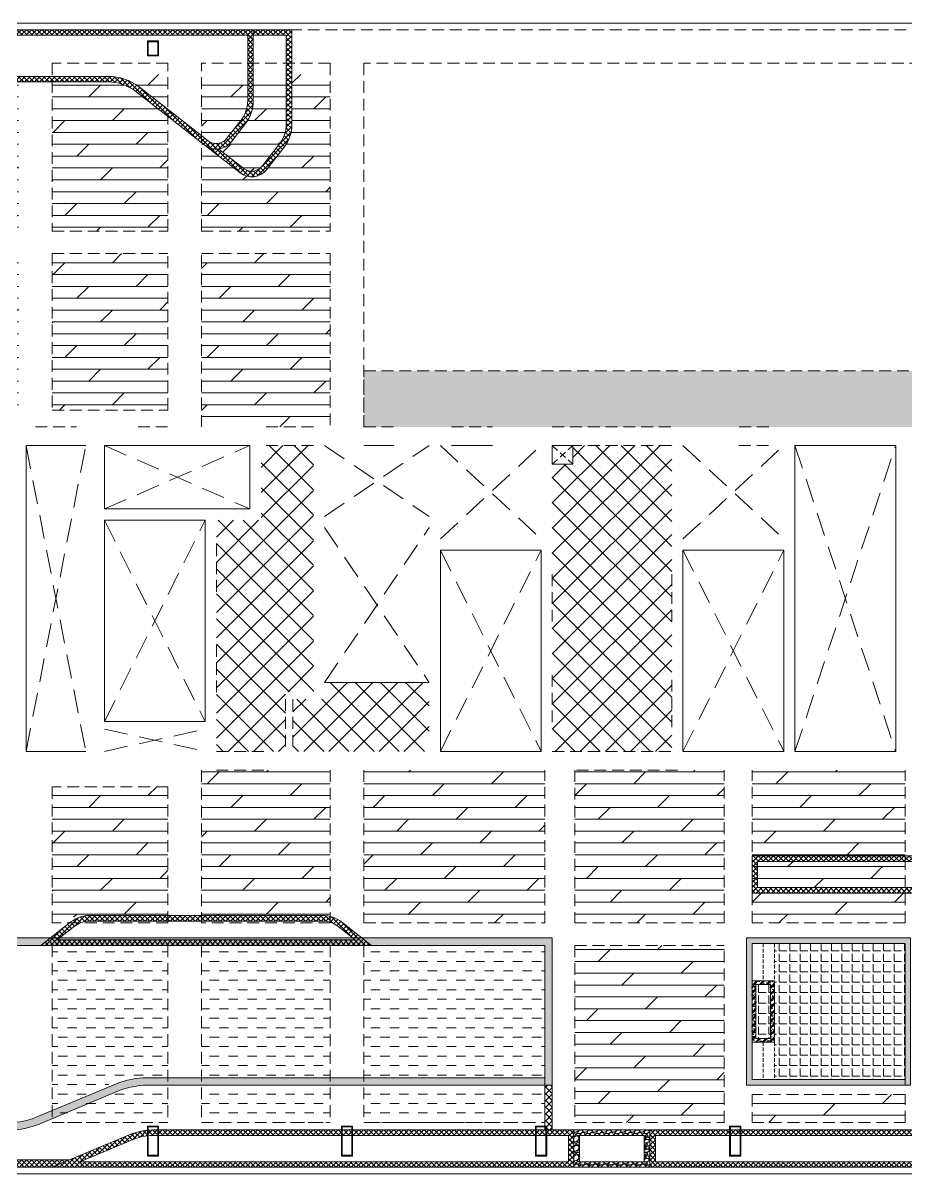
# Model space of a CAD drawing. Header units: millimetres. Extents: x 130120 to 192180, y 8270 to 39130.
# Drawn here: x 142069 to 165725, y 8270 to 39130 of the extents above; entities that cross this region are included whole.
import ezdxf

# ---------------------------------------------------------------- set-up
doc = ezdxf.new("R2010")
doc.units = ezdxf.units.MM
doc.linetypes.add('DASHED2', pattern=[9.524999999999999, 6.35, -3.175])
doc.linetypes.add('HIDDEN2', pattern=[4.762499999999999, 3.175, -1.5875])
for name, color, linetype, lineweight in [('NDC_S_BEAM', 3, 'HIDDEN2', 20), ('NDC_S_HATCH COLUMN AND WALL', 251, 'Continuous', 13), ('NDC_S_HATCH MATERIAL', 8, 'Continuous', 13), ('NDC_S_OPENING', 9, 'DASHED2', 13), ('NDC_S_SLAB', 2, 'Continuous', 20), ('NDC_S_TEXT SYMBOL', 7, 'Continuous', 20), ('NDC_Table', 3, 'Continuous', 20)]:
    doc.layers.add(name, color=color, linetype=linetype, lineweight=lineweight)
pattern_1 = [(49.99999999999999, (-161300.0000000023, -10649.99999999988), (215.178054780226, -18.82564049477853), [22.5, -247.5]), (355, (-161300.0000000023, -10649.99999999988), (-41.6254000839, 225.6576401100035), [18, -198]), (100.4514, (-161282.0684960023, -10651.56880199988), (173.5528145142065, 206.8318626182861), [19.122057, -210.3426336]), (46.18420000000002, (-161300.0000000023, -10589.99999999988), (320.1723145876933, -49.65570429870542), [33.74999999999999, -371.2499999999999]), (96.6356, (-161273.3189765023, -10594.13799209988), (280.398811664611, 292.2353612701325), [28.6830864, -315.5139]), (351.1842, (-161300.0000000023, -10589.99999999988), (280.3985835400882, 292.2355802775974), [27, -297]), (21, (-161270.0000000023, -10604.99999999988), (179.0721156355385, -120.7856671996016), [22.5, -247.5]), (326.0000000000001, (-161270.0000000023, -10604.99999999988), (72.99459957647451, 217.5450135140559), [18, -198]), (71.4514, (-161255.0773301023, -10615.06548179988), (252.066788574447, 96.75914901298572), [19.122057, -210.3426336]), (37.50000000000001, (-161300.0000000023, -10649.99999999988), (3.647956595187201, 99.86815614939344), [0, -195.6, 0, -201, 0, -198.75]), (7.499999999999999, (-161300.0000000023, -10649.99999999988), (78.92086123264458, 118.3235135647081), [0, -114.6, 0, -191.1, 0, -75.75]), (327.5, (-161366.9000000023, -10649.99999999988), (160.1467308517227, -6.766461520313927), [0, -75, 0, -234, 0, -310.5]), (317.5, (-161396.9000000023, -10649.99999999988), (174.9558508027159, 30.03149469969532), [0, -97.5, 0, -155.4, 0, -220.5]), (45, (-161300.0000000023, -10649.99999999988), (-90.1561146012848, 90.15611460128481), []), (45, (-161300.0000000023, -10613.24999999988), (-90.1561146012848, 90.15611460128481), [])]
pattern_2 = [(45, (-170950.4237695219, 51550.00000000024), (-67.35192090801864, 67.35192090801866), []), (135, (-170950.4237695219, 51550.00000000024), (-67.35192090801866, -67.35192090801864), [])]
pattern_3 = [(0, (0, 0), (0, 317.5), []), (45, (0, 0), (-634.9995671750493, 634.9995671750494), [449.0128060534577, -898.0256121069153])]
pattern_4 = [(0, (0, 0), (0, 279.4), [203.2, -76.2]), (90, (0, 0), (-279.4, 1.710831578408853e-14), [203.2, -76.2])]
pattern_5 = [(45, (0, 0), (-336.7596045400933, 336.7596045400933), []), (135, (0, 0), (-336.7596045400933, -336.7596045400932), [])]

# ---------------------------------------------------------------- blocks, each defined once
blk = doc.blocks.new('be vay')
at = {"layer": 'NDC_S_HATCH MATERIAL', "ltscale": 100}
h = blk.add_hatch(dxfattribs=at)
h.set_pattern_fill('BT-01', color=256, scale=30, pattern_type=2)
h.set_pattern_definition(pattern_1)
h.paths.add_polyline_path([(4399.999999982305, 3950.000000040629), (0, 3950.000000040629), (0, 0), (4399.999999982305, 0)])
h.paths.add_polyline_path([(4249.999999982305, 3800.000000040629), (4249.999999982305, 150), (150, 150), (150, 3800.000000040629)], flags=16)
h.paths.add_polyline_path([(750, 2800.000000040629), (750, 1150), (150, 1150), (150, 2800.000000040629)], flags=0)
h.paths.add_polyline_path([(650, 2700.000000040629), (650, 1250), (250, 1250), (250, 2700.000000040629)], flags=0)
h = blk.add_hatch(dxfattribs=at)
h.set_pattern_fill('BT-01', color=256, scale=30, pattern_type=2)
h.set_pattern_definition(pattern_1)
h.paths.add_polyline_path([(750, 2800.000000040629), (150, 2800.000000040629), (150, 1150), (750, 1150)])
h.paths.add_polyline_path([(650, 1250), (250, 1250), (250, 2700.000000040629), (650, 2700.000000040629)], flags=16)
at = {"layer": 'NDC_S_HATCH MATERIAL', "linetype": 'HIDDEN2', "ltscale": 30}
for p, q in [((450, 3800.000000040629), (450, 2800.000000040629)), ((750, 3800.000000040629), (750, 2800.000000040629)), ((450, 1150), (450, 150)), ((750, 1150), (750, 150))]:
    blk.add_line(p, q, dxfattribs=at)
at = {"layer": 'NDC_S_SLAB', "ltscale": 100}
for points in [[(0, 3950.000000040629), (4399.999999982305, 3950.000000040629), (4399.999999982305, 0), (0, 0)], [(150, 3800.000000040629), (4249.999999982305, 3800.000000040629), (4249.999999982305, 150), (150, 150)], [(150, 2800.000000040629), (750, 2800.000000040629), (750, 1150), (150, 1150)], [(250, 2700.000000040629), (650, 2700.000000040629), (650, 1250), (250, 1250)]]:
    blk.add_lwpolyline(points, close=True, dxfattribs=at)
blk = doc.blocks.new('bon cay')
at = {"layer": 'NDC_S_HATCH MATERIAL', "ltscale": 100}
h = blk.add_hatch(dxfattribs=at)
h.set_pattern_fill('ANSI37', color=256, scale=30)
h.set_pattern_definition(pattern_2)
h.paths.add_polyline_path([(-22861.62414720701, 30500.00000000012), (-39150.42376952045, 30500.00000000012, 0.414213562373095), (-40950.42376951966, 28700.00000000091), (-40950.42376951966, 21611.94030444441), (-39858.62386272007, 22462.91664894258, 0.2311726953961209), (-39550.42376951966, 23093.89434400944), (-39550.42376951966, 27599.99999999995, -0.4142135623730833), (-38050.42376951972, 29099.99999999995), (-33693.55954603988, 29100.00000000012, -0.231172695445911), (-32904.83742709004, 28714.74988335056), (-32205.57179482741, 27817.59433094753, 0.4142135623898845), (-31503.83579365481, 27730.6082131655), (-30072.19315344151, 28846.46654277162, -0.1670454521100661), (-29334.49329336657, 29100.00000007422), (-26749.96647205338, 29100.00000007422, -0.167100832947946), (-26012.06265819908, 28846.30754072858), (-24159.86045695777, 27402.01273210834, 0.4142135623252873), (-23458.1057259627, 27488.84761821068), (-23073.03453009541, 27982.67319462555, 0.1671008329898918), (-22861.62414720701, 28597.59303963284)])
h.paths.add_polyline_path([(-29334.49329336651, 29250.00000007422, 0.1670454521101088), (-30164.40563595103, 28964.77486060873), (-31596.0482761639, 27848.91653100279, -0.4142135623897748), (-32087.26347698428, 27909.80681345003), (-32786.52910924502, 28806.96236584977, 0.2311726954457752), (-33693.55954604401, 29249.99999999983), (-38050.42376951964, 29249.99999999995, 0.4142135623731028), (-39700.42376951966, 27599.99999999995), (-39700.42376951966, 23093.89434400958, -0.2311726953961165), (-39950.83634524498, 22581.22496676772), (-40800.42376951966, 21919.03513130587), (-40800.42376951966, 28700.00000000085, -0.4142135623730919), (-39150.4237695206, 30349.99999999995), (-23011.62414720701, 30350.00000000012), (-23011.62414720701, 28597.59303963256, -0.1671008329899068), (-23191.32297266219, 28074.91117137628), (-23576.39416852844, 27581.08559496279, -0.414213562325276), (-24067.62248022712, 27520.30117469091), (-25919.82468146709, 28964.59598331016, 0.1671008329479278), (-26749.96647205297, 29250.00000007399)], flags=16)
h = blk.add_hatch(dxfattribs=at)
h.set_pattern_fill('ANSI37', color=256, scale=30)
h.set_pattern_definition(pattern_2)
h.paths.add_polyline_path([(-22038.90377858427, 27349.29540317282, 0.1671008329807124), (-21827.49339571781, 27964.21524815194), (-21827.49339571781, 30500.00000000012), (-22861.62414720701, 30500.00000000012), (-22861.62414720701, 30350.00000000012), (-21977.49339571781, 30350.00000000012), (-21977.49339571781, 27964.21524815215, -0.1671008329807276), (-22157.19222115431, 27441.53337991985), (-22626.15838953451, 26840.11865214498, -0.4142135623357106), (-23117.38670124198, 26779.33423186308), (-23786.0396646852, 27300.73087161561, -0.2015127546240709), (-24159.86045695771, 27402.01273210831), (-23209.6246779717, 26661.04578927975, 0.4142135623356868), (-22507.86994696574, 26747.88067539623)])
h = blk.add_hatch(dxfattribs=at)
h.set_pattern_fill('ANSI37', color=256, scale=30)
h.set_pattern_definition(pattern_2)
h.paths.add_polyline_path([(-27777.48083706608, 200.0000000000073), (-39150.42376952039, 200.0000000000073, -0.4142135623730951), (-40750.42376952013, 1799.99999999976), (-40750.42376952013, 16874.26457868371), (-40950.42376951966, 16474.26457868634), (-40950.42376951966, 1800.000000000298, 0.4142135623730949), (-39150.42376951949, 1.236912794411182e-10), (-28255.92073304456, 1.236912794411182e-10)])
h = blk.add_hatch(dxfattribs=at)
h.set_pattern_fill('ANSI37', color=256, scale=30)
h.set_pattern_definition(pattern_2)
h.paths.add_polyline_path([(-3397.489956708625, 8350.000000058615), (-9500.423769519199, 8350.000000058615), (-9500.423769519199, 7350.000000058615), (-3397.489956708625, 7350.000000058615)])
h.paths.add_polyline_path([(-9350.423769519199, 7500.000000058615), (-9350.423769519199, 8200.000000058615), (-3547.489956708625, 8200.000000058615), (-3547.489956708625, 7500.000000058615)], flags=16)
h = blk.add_hatch(dxfattribs=at)
h.set_pattern_fill('ANSI37', color=256, scale=30)
h.set_pattern_definition(pattern_2)
h.paths.add_polyline_path([(-20501.74895680952, 6580.977695182875, 0.1670454521045824), (-20993.54886351258, 6750.000000040753), (-27254.56094546386, 6750.000000040753, 0.1670454520760825), (-27746.36085209693, 6580.977695237423), (-28555.90320146689, 5950.000000040811), (-19692.20660769471, 5950.000000040811)])
h.paths.add_polyline_path([(-20993.54886350411, 6600.000000040753), (-27254.56094546375, 6600.000000040753, 0.1670454520761101), (-27654.14836960318, 6462.669377388003), (-28119.45201189863, 6100.000000040753), (-20128.65779718384, 6100.000000040636), (-20593.96143932315, 6462.669377348997, 0.1670454521045624)], flags=16)
h = blk.add_hatch(dxfattribs=at)
h.set_pattern_fill('ANSI37', color=256, scale=30)
h.set_pattern_definition(pattern_2)
h.paths.add_polyline_path([(-14269.87590180198, 1000.000000000124), (-25562.81858942853, 1000.000000000124, 0.09931164012319335), (-26141.34345580504, 883.9468844519724), (-28255.92073304486, 7.275957614183426e-12), (-14269.87590180198, -1.127773430198431e-09)])
h.paths.add_polyline_path([(-27508.17062270464, 149.9999999999418), (-26083.49096916738, 745.5521960067927, -0.09931164012319335), (-25562.81858942853, 850.0000000001237), (-14419.87590180198, 850.0000000001237), (-14419.87590180198, 149.9999999988868)], flags=16)
h = blk.add_hatch(dxfattribs=at)
h.set_pattern_fill('GRAVEL', color=256, scale=10)
h.set_pattern_definition([(228.0127875, (-170917.5437695219, -8195.99999999976), (-2032.000000159581, -2285.999999858178), [34.172144, -3383.0483639565]), (184.969741, (-170940.4037695219, -8221.39999999976), (3047.99999879405, 254.0000144697924), [58.64047199999999, -5805.404889352398]), (132.5104471, (-170998.8237695219, -8226.47999999976), (2540.000001072749, -2793.999999024596), [41.348152, -4093.47227941]), (267.273689, (-171097.8837695219, -8289.97999999976), (254.0000005319725, 5079.999999973314), [53.40045199999999, -5286.643742573799]), (292.83365418, (-171100.4237695219, -8343.31999999976), (-1270.000000106341, 3047.999999955546), [52.36336999999999, -5183.980774534399]), (357.2736889999999, (-171080.1037695219, -8391.57999999976), (-5079.999999973314, 254.0000005319728), [53.40045199999999, -5286.643742573799]), (37.69424047, (-171026.7637695219, -8394.11999999976), (-3301.99999985359, -2540.000000190041), [70.61936599999999, -6991.311531424701]), (72.25532837, (-170970.8837695219, -8350.93999999976), (1778.000000477929, 5587.999999847885), [66.671952, -6600.5256601905]), (121.42956562, (-170950.5637695219, -8287.43999999976), (-2032.000000288312, 3301.999999822602), [53.5813, -5304.554569871201]), (175.2363583, (-170978.5037695219, -8241.71999999976), (2793.999999959952, -254.0000004389256), [61.17132799999999, -2997.393694999999]), (222.3974378, (-171039.4637695219, -8236.63999999976), (-3047.999999902466, -2794.000000106399), [79.107792, -7831.677251217699]), (138.81407483, (-170846.4237695219, -8292.51999999976), (-1777.999999893351, 1524.000000123918), [27.000454, -2673.0565824344]), (171.4692344, (-170866.7437695219, -8274.73999999976), (3302.000000088965, -507.9999994237343), [51.36819799999999, -5085.463899704]), (225, (-170917.5437695219, -8267.11999999976), (-3.552713678800501e-14, -254.0000000000239), [35.920934, -323.2893108428]), (203.19859051, (-170935.3237695219, -8236.63999999976), (1270.000000034609, 507.9999999109334), [19.34413199999999, -1915.062236889399]), (291.80140949, (-170953.1037695219, -8244.25999999976), (-254.0000000531496, 761.9999999822871), [27.356562, -1340.475299]), (30.96375653, (-170942.9437695219, -8269.65999999976), (762.0000000186383, 507.9999999721125), [44.43196599999999, -1436.629815291]), (161.56505118, (-170904.8437695219, -8246.79999999976), (508.0000000132583, -253.9999999733753), [32.128714, -771.0898116828]), (16.389540334, (-171100.4237695219, -8244.25999999976), (2540.000000000015, 762.0000000000243), [45.00880000000001, -4455.882667253901]), (70.34617594, (-171057.2437695219, -8231.55999999976), (-1016.000000092931, -2793.999999967041), [37.759894, -3738.22156782]), (293.19859051, (-170904.8437695219, -8195.99999999976), (-507.9999999113262, 1270.000000035529), [38.68800999999999, -1895.718358889399]), (343.6104596700001, (-170889.6037695219, -8231.55999999976), (-2540.000000053229, 761.9999998222859), [45.00879999999999, -4455.882667253998]), (339.44395478, (-171100.4237695219, -8401.73999999976), (-1269.999999999986, 508.000000000021), [43.40351999999998, -2126.773431310599]), (294.7751406, (-171059.7837695219, -8416.97999999976), (-1270.000001511693, 2793.999999312726), [36.36721199999999, -3600.359338072]), (66.80140949, (-170902.3037695219, -8449.99999999976), (507.9999999202298, 1270.00000003193), [38.68801000000001, -1895.7183588894]), (17.35402464, (-170887.0637695219, -8414.43999999976), (-3301.999999934302, -1016.000000213246), [42.57827400000001, -4215.237598019999]), (69.44395478, (-171026.7637695219, -8449.99999999976), (-508.0000000088461, -1269.999999996463), [21.70176, -2148.4751913106]), (101.309932474, (-170917.5437695219, -8449.99999999976), (-254.00000000004, 1016.000000000037), [12.95146, -1282.1994964526]), (165.963756532, (-170920.0837695219, -8437.29999999976), (761.9999999999513, -253.9999999999865), [52.36337, -994.9054589069]), (186.00900596, (-170970.8837695219, -8424.59999999976), (2539.999999986537, 254.0000001329354), [48.52669999999998, -4804.136486333698]), (303.69006753, (-170942.9437695219, -8292.51999999976), (-254.0000000352969, 507.9999999823702), [36.632388, -879.177635968]), (353.15722659, (-170922.6237695219, -8322.99999999976), (4318.000000026568, -507.9999997739394), [63.955676, -6331.600906503099]), (60.9453959, (-170859.1237695219, -8330.61999999976), (-1016.000000027969, -1777.999999984025), [26.150824, -2588.939231811]), (90, (-170846.4237695219, -8307.75999999976), (-254, 254), [15.24, -238.76]), (120.25643716, (-170975.9637695219, -8416.97999999976), (1015.999999875717, -1778.00000007098), [35.286696, -3493.39407732]), (48.01278749999999, (-170993.7437695219, -8386.49999999976), (2032.000000167534, 2285.99999985102), [68.344288, -3348.8762199565]), (0, (-170948.0237695219, -8335.69999999976), (254, 254), [66.04, -187.96]), (325.3048465, (-170881.9837695219, -8335.69999999976), (2540.000000962153, -1777.999998625458), [40.160956, -3975.931672414]), (254.0546040999999, (-170848.9637695219, -8358.55999999976), (-253.9999999822557, -1016.000000004475), [36.98290799999999, -1812.1650038772]), (207.64597536, (-170859.1237695219, -8394.11999999976), (-4826.000000177335, -2539.999999663075), [60.21450999999998, -5961.246442293798]), (175.42607874, (-170912.4637695219, -8422.05999999976), (-3301.999999999883, 253.9999999999478), [63.702946, -6306.584645624])])
h.paths.add_polyline_path([(-12239.8904643557, 1000.000000000124), (-14269.87590180198, 1000.000000000124), (-14269.87590180198, -1.127773430198431e-09), (-12239.8904643557, -1.127773430198431e-09)])
h.paths.add_polyline_path([(-12389.8904643557, 850.0000000001237), (-12389.8904643557, 149.9999999988722), (-14119.87590180198, 149.9999999988722), (-14119.87590180198, 850.0000000001237)], flags=16)
h = blk.add_hatch(dxfattribs=at)
h.set_pattern_fill('ANSI37', color=256, scale=30)
h.set_pattern_definition(pattern_2)
h.paths.add_polyline_path([(2.328306436538696e-09, 1000.000000000116), (-12239.8904643557, 1000.000000000116), (-12239.8904643557, 0), (2.328306436538696e-09, 0)])
h.paths.add_polyline_path([(-149.9999999976717, 850.0000000001164), (-149.9999999976717, 150), (-12089.8904643557, 150), (-12089.8904643557, 850.0000000001164)], flags=16)
at = {"layer": 'NDC_S_HATCH MATERIAL'}
for points in [[(-22861.62414720701, 30500.00000000012), (-22861.62414720701, 28597.59303963307, -0.1671008329898981), (-23073.03453009529, 27982.67319462571), (-23458.10572595662, 27488.84761821846, -0.4142135623312029), (-24159.86045695795, 27402.01273210848), (-26012.06265819911, 28846.3075407286, 0.1671008329479522), (-26749.96647205343, 29100.00000007422), (-29334.49329336639, 29100.00000007422, 0.1670454521100818), (-30072.19315344142, 28846.46654277168), (-31503.8357936549, 27730.60821316543, -0.4142135623898835), (-32205.57179482747, 27817.59433094762), (-32904.83742712718, 28714.74988339819, 0.2311726954300166), (-33693.55954603991, 29100.00000000012), (-38050.42376951966, 29099.99999999995, 0.414213562373095), (-39550.42376951966, 27599.99999999995), (-39550.42376951966, 23093.89434400958, -0.231172695397352), (-39858.62386272289, 22462.91664894037), (-40950.42376951966, 21611.94030444441)], [(-14269.87590180201, -9.531504474580288e-10), (-28255.92073304439, 1.236912794411182e-10), (-39150.42376951966, 1.236912794411182e-10, -0.4142135623730382), (-40950.42376951966, 1800.000000000124), (-40950.42376951966, 28700.00000000012, -0.4142135623733507), (-39150.42376951966, 30500.00000000012), (-21827.49339571781, 30500.00000000012)], [(-21827.49339571781, 30500.00000000012), (-21827.49339571781, 27964.21524815169, -0.1671008329817942), (-22038.903778587, 27349.2954031693), (-22507.86994695524, 26747.88067540969, -0.4142135623458502), (-23209.62467797194, 26661.04578927992), (-24554.15526555013, 27709.47265453707)], [(-22861.62414720701, 30350.00000000012), (-21977.49339571781, 30350.00000000012), (-21977.49339571781, 27964.21524815169, -0.1671008329818015), (-22157.19222115679, 27441.53337991669), (-22626.15838952549, 26840.11865215656, -0.4142135623461159), (-23117.3867012402, 26779.3342318617), (-23786.03966468526, 27300.73087161565)], [(-27777.48083706619, 200.0000000000073), (-39150.42376952013, 200.0000000000073, -0.4142135623731857), (-40750.42376952013, 1800.000000000007), (-40750.42376952013, 16874.26457868372)], [(-19692.20660769471, 5950.000000040811), (-20501.7489568796, 6580.977695237503, 0.1670454520760059), (-20993.54886351246, 6750.000000040753), (-27254.56094546383, 6750.000000040753, 0.1670454520589258), (-27746.36085205479, 6580.977695270274), (-28555.90320146689, 5950.000000040811), (-19692.20660769471, 5950.000000040811)]]:
    blk.add_lwpolyline(points, format="xyb", dxfattribs=at)
for points in [[(-40800.42376951966, 21919.03513130587), (-40800.42376951966, 28700.00000000012, -0.4142135623733844), (-39150.42376951966, 30349.99999999995), (-23011.62414720701, 30350.00000000012), (-23011.62414720701, 28597.59303963307, -0.1671008329898704), (-23191.32297266182, 28074.91117137677), (-23576.39416852314, 27581.08559496958, -0.4142135623315102), (-24067.62248022621, 27520.3011746902), (-25919.82468146738, 28964.59598331038, 0.1671008329479496), (-26749.96647205343, 29250.00000007399), (-29334.49329336639, 29250.00000007422, 0.1670454521100355), (-30164.40563595062, 28964.77486060904), (-31596.0482761641, 27848.91653100262, -0.4142135623899618), (-32087.26347698458, 27909.80681345042), (-32786.52910928475, 28806.96236590076, 0.2311726954300347), (-33693.55954603991, 29249.99999999983), (-38050.42376951966, 29249.99999999995, 0.4142135623730951), (-39700.42376951966, 27599.99999999995), (-39700.42376951966, 23093.89434400958, -0.2311726953973822), (-39950.83634524746, 22581.2249667658)], [(-20128.65779718384, 6100.000000040636), (-28119.45201189863, 6100.000000040753), (-27654.14836956887, 6462.66937741475, -0.1670454520588784), (-27254.56094546383, 6600.000000040753), (-20993.54886351246, 6600.000000040753, -0.1670454520761199), (-20593.96143938648, 6462.669377398364)], [(-14269.87590180198, 1000.000000000124), (-25562.81858942844, 1000.000000000124, 0.0993116401231972), (-26141.34345580498, 883.9468844519943), (-28255.92073304486, 7.275957614183426e-12), (-14269.87590180198, -1.127773430198431e-09)], [(-14419.87590180198, 850.0000000001237), (-25562.81858942844, 850.0000000001237, 0.09931164012319885), (-26083.49096916732, 745.5521960068145), (-27508.17062270464, 149.9999999999418), (-14419.87590180198, 149.9999999988868)]]:
    blk.add_lwpolyline(points, format="xyb", close=True, dxfattribs=at)
for points in [[(-9500.423769519199, 8350.000000058615), (-9500.423769519199, 7350.000000058615), (-3397.489956708625, 7350.000000058615), (-3397.489956708625, 8350.000000058615)], [(-9350.423769519199, 8200.000000058615), (-9350.423769519199, 7500.000000058615), (-3547.489956708625, 7500.000000058615), (-3547.489956708625, 8200.000000058615)], [(-14269.87590180198, 1000.000000000124), (-12239.8904643557, 1000.000000000124), (-12239.8904643557, -1.127773430198431e-09), (-14269.87590180198, -1.127773430198431e-09)], [(2.328306436538696e-09, 1000.000000000116), (-12239.8904643557, 1000.000000000116), (-12239.8904643557, 0), (2.328306436538696e-09, 0)], [(-14119.87590180198, 850.0000000001237), (-12389.8904643557, 850.0000000001237), (-12389.8904643557, 149.9999999988722), (-14119.87590180198, 149.9999999988722)], [(-149.9999999976717, 850.0000000001164), (-12089.8904643557, 850.0000000001164), (-12089.8904643557, 150), (-149.9999999976717, 150)]]:
    blk.add_lwpolyline(points, close=True, dxfattribs=at)
blk = doc.blocks.new('wall cutian')
at = {"layer": 'NDC_S_HATCH COLUMN AND WALL', "ltscale": 100}
h = blk.add_hatch(color=256, dxfattribs=at)
h.dxf.hatch_style = 1
h.paths.add_polyline_path([(15000.00000000009, 29570.00000125788), (14700.00000000009, 29570.00000125788), (14700.00000000009, 29170.00000125788), (15000.00000000009, 29170.00000125788)])
h.paths.add_polyline_path([(14980.00000000009, 29190.00000125788), (14720.00000000009, 29190.00000125788), (14720.00000000009, 29550.00000125788), (14980.00000000009, 29550.00000125788)], flags=16)
h = blk.add_hatch(color=256, dxfattribs=at)
h.dxf.hatch_style = 1
h.paths.add_polyline_path([(15000.00000000009, -329.9999987421179), (14700.00000000009, -329.9999987421179), (14700.00000000009, 470.0000012578821), (15000.00000000009, 470.0000012578821)])
h.paths.add_polyline_path([(14980.00000000009, 450.0000012578821), (14720.00000000009, 450.0000012578821), (14720.00000000009, -309.9999987421179), (14980.00000000009, -309.9999987421179)], flags=16)
h = blk.add_hatch(color=256, dxfattribs=at)
h.dxf.hatch_style = 1
h.paths.add_polyline_path([(20200.00000000009, -329.9999987421179), (19900.00000000009, -329.9999987421179), (19900.00000000009, 470.0000012578821), (20200.00000000009, 470.0000012578821)])
h.paths.add_polyline_path([(20180.00000000009, 450.0000012578821), (19920.00000000009, 450.0000012578821), (19920.00000000009, -309.9999987421179), (20180.00000000009, -309.9999987421179)], flags=16)
h = blk.add_hatch(color=256, dxfattribs=at)
h.dxf.hatch_style = 1
h.paths.add_polyline_path([(25400.00000000009, -329.9999987421179), (25100.00000000009, -329.9999987421179), (25100.00000000009, 470.0000012578821), (25400.00000000009, 470.0000012578821)])
h.paths.add_polyline_path([(25380.00000000009, 450.0000012578821), (25120.00000000009, 450.0000012578821), (25120.00000000009, -309.9999987421179), (25380.00000000009, -309.9999987421179)], flags=16)
h = blk.add_hatch(color=256, dxfattribs=at)
h.dxf.hatch_style = 1
h.paths.add_polyline_path([(30600.00000000009, -329.9999987421179), (30300.00000000009, -329.9999987421179), (30300.00000000009, 470.0000012578821), (30600.00000000009, 470.0000012578821)])
h.paths.add_polyline_path([(30580.00000000009, 450.0000012578821), (30320.00000000009, 450.0000012578821), (30320.00000000009, -309.9999987421179), (30580.00000000009, -309.9999987421179)], flags=16)
at = {"layer": 'NDC_Table', "ltscale": 100}
for points in [[(14700.00000000009, 29170.00000125788), (15000.00000000009, 29170.00000125788), (15000.00000000009, 29570.00000125788), (14700.00000000009, 29570.00000125788)], [(14720.00000000009, 29190.00000125788), (14980.00000000009, 29190.00000125788), (14980.00000000009, 29550.00000125788), (14720.00000000009, 29550.00000125788)], [(14700.00000000009, 470.0000012578821), (15000.00000000009, 470.0000012578821), (15000.00000000009, -329.9999987421179), (14700.00000000009, -329.9999987421179)], [(14720.00000000009, 450.0000012578821), (14980.00000000009, 450.0000012578821), (14980.00000000009, -309.9999987421179), (14720.00000000009, -309.9999987421179)], [(19900.00000000009, 470.0000012578821), (20200.00000000009, 470.0000012578821), (20200.00000000009, -329.9999987421179), (19900.00000000009, -329.9999987421179)], [(19920.00000000009, 450.0000012578821), (20180.00000000009, 450.0000012578821), (20180.00000000009, -309.9999987421179), (19920.00000000009, -309.9999987421179)], [(25100.00000000009, 470.0000012578821), (25400.00000000009, 470.0000012578821), (25400.00000000009, -329.9999987421179), (25100.00000000009, -329.9999987421179)], [(25120.00000000009, 450.0000012578821), (25380.00000000009, 450.0000012578821), (25380.00000000009, -309.9999987421179), (25120.00000000009, -309.9999987421179)], [(30300.00000000009, 470.0000012578821), (30600.00000000009, 470.0000012578821), (30600.00000000009, -329.9999987421179), (30300.00000000009, -329.9999987421179)], [(30320.00000000009, 450.0000012578821), (30580.00000000009, 450.0000012578821), (30580.00000000009, -309.9999987421179), (30320.00000000009, -309.9999987421179)]]:
    blk.add_lwpolyline(points, close=True, dxfattribs=at)

msp = doc.modelspace()

# ---------------------------------------------------------------- hatches: boundary and pattern name
at = {"layer": 'NDC_S_HATCH MATERIAL', "ltscale": 100}
h = msp.add_hatch(dxfattribs=at)
h.set_pattern_fill('DOLMIT', color=256, scale=50)
h.set_pattern_definition(pattern_3)
h.paths.add_polyline_path([(150300.0000009711, 37749.99999999942), (149272.9303738041, 37749.99999999942), (149272.9303738041, 36414.2152481517, -0.1671008329807123), (149061.5199909376, 35799.29540317258), (148592.5538225562, 35197.88067539599, -0.4142135623357142), (147890.7990915501, 35111.04578927954), (146850.0000000029, 35922.63143782834), (146850.0000000029, 33550.00000009246), (150300.0000009707, 33550.00000009246)])
h.paths.add_polyline_path([(148943.2315483676, 35891.53337991962, 0.1671008329807275), (149122.9303738041, 36414.21524815191), (149122.9303738041, 37749.99999999942), (148238.7996223149, 37749.99999999942), (148238.7996223149, 37047.5930396326, -0.1671008329898921), (148027.3892394265, 36432.67319462531), (147642.3180435592, 35938.84761821044, -0.1963145652309572), (147314.3841048367, 35750.73087161537), (147983.0370682799, 35229.33423186284, 0.4142135623357106), (148474.2653799874, 35290.11865214474)], flags=17)
h.paths.add_polyline_path([(148088.7996223149, 37047.59303963232), (148088.7996223149, 37749.99999999942), (146850.0000000029, 37749.99999999942), (146850.0000000029, 36112.8444418115), (147032.8012892948, 35970.30117469067, 0.4142135623252758), (147524.0296009935, 36031.08559496255), (147909.1007968597, 36524.91117137603, 0.1671008329899068)], flags=17)
h.paths.add_polyline_path([(145950.0000000028, 36624.42594324845), (145088.3611113228, 37296.30754072834, 0.1671008329479459), (144350.4572974685, 37550.00000007398), (142849.9999999983, 37550.00000007398), (142850.0000000003, 33550.00000009246), (145950.0000000025, 33550.00000009246)])
h.paths.add_polyline_path([(145950.0000000029, 37749.99999999942), (142849.9999999982, 37749.99999999942), (142849.9999999983, 37700.00000007389), (144350.4572974689, 37700.00000007375, -0.1671008329479277), (145180.5990880548, 37414.59598330992), (145950.0000000028, 36814.63894723173)])
h.paths.add_polyline_path([(141949.9999999983, 37550.00000007398), (141765.9304761553, 37550.00000007398, 0.1670454521100661), (141028.2306160804, 37296.46654277138), (140350.0000000023, 36767.83651940755), (140350.0000000023, 33550.00000009245), (141950.0000000003, 33550.00000009246)])
h.paths.add_polyline_path([(140350.0000000023, 36767.83651940755), (139596.5879758671, 36180.60821316526, -0.4093677536882057), (138899.9999999998, 36261.10112509477), (138899.9999999998, 33550.00000009245), (140350.0000000023, 33550.00000009245)])
h.paths.add_polyline_path([(140350.0000000023, 36958.0175684777), (140350.0000000023, 37749.99999999942), (139965.9013703869, 37749.99999999942), (138899.9999999998, 37632.57190767094), (138899.9999999998, 36504.99110405088), (139013.1602925376, 36359.8068134498, 0.4142135623897783), (139504.375493358, 36298.91653100255)])
h.paths.add_polyline_path([(141765.9304761554, 37700.00000007398), (141949.9999999983, 37700.00000007397), (141949.9999999982, 37749.99999999942), (140350.0000000023, 37749.99999999942), (140350.0000000023, 36958.0175684777), (140936.0181335709, 37414.77486060849, -0.1670454521101088)])
h = msp.add_hatch(dxfattribs=at)
h.set_pattern_fill('DOLMIT', color=256, scale=50)
h.set_pattern_definition(pattern_3)
h.paths.add_polyline_path([(145950.0000000024, 32950.00000009246), (142850.0000000006, 32950.00000009246), (142850.0000000009, 28750.00000018549), (145950.0000000021, 28750.00000018549)])
h.paths.add_polyline_path([(141950.0000000006, 32950.00000009246), (140350.0000000023, 32950.00000009246), (140350.0000000023, 28750.0000001855), (141950.0000000026, 28750.0000001855)])
h.paths.add_polyline_path([(140350.0000000023, 32950.00000009246), (138899.9999999998, 32950.00000009246), (138899.9999999998, 28750.0000001855), (140350.0000000023, 28750.0000001855)])
h = msp.add_hatch(dxfattribs=at)
h.set_pattern_fill('DOLMIT', color=256, scale=50)
h.set_pattern_definition(pattern_3)
h.paths.add_polyline_path([(150300.0000009707, 32950.00000009246), (146850.0000000029, 32950.00000009246), (146850.0000000029, 28300.00000005495), (148499.9999999541, 28300.0000000548), (149850.0000000006, 28300.00000005467), (150300.0000009703, 28300.00000005463)])
h = msp.add_hatch(dxfattribs=at)
h.set_pattern_fill('CROSS', color=256, scale=50)
h.set_pattern_definition([(0, (150, 0), (317.5, 317.5), [158.75, -476.25]), (90, (229.375, -79.375), (-317.5, 317.5), [158.75, -476.25])])
h.paths.add_polyline_path([(181349.9999999822, 29800.00000006213), (151200.0000009703, 29800.00000006106), (151200.0000009703, 28300.00000005423), (180349.9999999846, 28300.00000009517), (180349.9999999844, 19100.00000004725), (166499.999999985, 19099.99999970118), (166499.999999985, 17600.00000006296), (181349.9999999822, 17600.00000005974)])
h = msp.add_hatch(dxfattribs=at)
h.set_pattern_fill('BT-01', color=256, scale=30, pattern_type=2)
h.set_pattern_definition([(49.99999999999999, (150, 0), (215.178054780226, -18.82564049477853), [22.5, -247.5]), (355, (150, 0), (-41.6254000839, 225.6576401100035), [18, -198]), (100.4514, (167.931504, -1.568802), (173.5528145142065, 206.8318626182861), [19.122057, -210.3426336]), (46.18420000000002, (150, 60), (320.1723145876933, -49.65570429870542), [33.74999999999999, -371.2499999999999]), (96.6356, (176.6810235, 55.86200789999999), (280.398811664611, 292.2353612701325), [28.6830864, -315.5139]), (351.1842, (150, 60), (280.3985835400882, 292.2355802775974), [27, -297]), (21, (180, 45), (179.0721156355385, -120.7856671996016), [22.5, -247.5]), (326.0000000000001, (180, 45), (72.99459957647451, 217.5450135140559), [18, -198]), (71.4514, (194.9226699, 34.9345182), (252.066788574447, 96.75914901298572), [19.122057, -210.3426336]), (37.50000000000001, (150, 0), (3.647956595187201, 99.86815614939344), [0, -195.6, 0, -201, 0, -198.75]), (7.499999999999999, (150, 0), (78.92086123264458, 118.3235135647081), [0, -114.6, 0, -191.1, 0, -75.75]), (327.5, (83.1, 0), (160.1467308517227, -6.766461520313927), [0, -75, 0, -234, 0, -310.5]), (317.5, (53.09999999999999, 0), (174.9558508027159, 30.03149469969532), [0, -97.5, 0, -155.4, 0, -220.5]), (45, (150, 0), (-90.1561146012848, 90.15611460128481), []), (45, (150, 36.75), (-90.1561146012848, 90.15611460128481), [])])
edge = h.paths.add_edge_path()
edge.add_line((135520.500233447, 17778.81471408598), (139056.7715859706, 15022.55576202633))
edge.add_arc((140286.2713525237, 16600.00000003865), 1999.999999998141, 232.0662513886842, 270)
edge.add_line((140286.2713525237, 14600.00000004051), (156249.999999985, 14600.00000004051))
edge.add_line((156249.999999985, 14600.00000004051), (156249.999999985, 10649.99999999988))
edge.add_line((156249.999999985, 10649.99999999988), (145397.1839370237, 10649.99999999988))
edge.add_arc((145397.1839370237, 8649.99999999849), 2000.000000001393, 90, 112.6861634497121)
edge.add_line((144625.8174485211, 10495.26251260225), (142506.7698041341, 9609.446901405527))
edge.add_arc((141715.8310716765, 11490.97495869934), 2041.012471516396, 270.347571142837, 292.80044421695203, ccw=False)
edge.add_line((141728.2123097431, 9450.000041207852), (131950.0000033737, 9449.999999999767))
edge.add_arc((131950.0000000022, 10250.00000000023), 800.0000000004657, 180, 270.00000024145993, ccw=False)
edge.add_line((131150.0000000018, 10250.00000000023), (131150.0000000018, 24327.86404505655))
edge.add_arc((133150.0000000069, 24327.86404505656), 2000.000000005122, 153.4349488228401, 180.0000000000003, ccw=False)
edge.add_line((131361.1456180038, 25222.29123606132), (131838.8543820003, 26177.70876405084))
edge.add_arc((130049.9999999971, 27072.13595505561), 2000.000000005122, 333.4349488228401, 360.0000000000005)
edge.add_line((132050.0000000022, 27072.13595505563), (132050.0000000022, 28300.000000061))
edge.add_line((132050.0000000022, 28300.000000061), (134749.9999999937, 28300.000000061))
edge.add_line((134749.9999999937, 28300.000000061), (134750.0000000019, 19356.25895209631))
edge.add_arc((136750.0000000003, 19356.25895209846), 1999.999999998341, 180.0000000000617, 232.0662513886844)
edge = h.paths.add_edge_path(flags=16)
edge.add_line((156049.999999985, 10849.99999999988), (145397.1839370237, 10849.99999999989))
edge.add_arc((145397.1839370237, 8649.999999998363), 2200.000000001522, 89.99999999999925, 112.6861634497113)
edge.add_line((144548.6807996709, 10679.7887638625), (142429.4443858239, 9793.894242248156))
edge.add_arc((141715.8310716765, 11490.97495869939), 1841.01247151644, 270.3659638881129, 292.80649170489517, ccw=False)
edge.add_line((141727.5900442696, 9650.000041205229), (131950.0000025308, 9649.999999999767))
edge.add_arc((131950.0000000022, 10250.00000000018), 600.0000000004093, 180.0000000000002, 270.0000002414606, ccw=False)
edge.add_line((131350.0000000018, 10250.00000000017), (131350.0000000018, 24327.86404505655))
edge.add_arc((133150.0000000069, 24327.86404505655), 1800.000000005093, 153.43494882284, 180, ccw=False)
edge.add_line((131540.0310562036, 25132.84851696106), (132017.7398202001, 26088.26604495055))
edge.add_arc((130049.9999999969, 27072.13595505569), 2200.000000005385, 333.4349488228398, 360.0000000000005)
edge.add_line((132250.0000000022, 27072.13595505571), (132250.0000000022, 28100.000000061))
edge.add_line((132250.0000000022, 28100.000000061), (134549.9999999939, 28100.000000061))
edge.add_line((134549.9999999939, 28100.000000061), (134550.0000000019, 19356.25895209597))
edge.add_arc((136750.0000000002, 19356.25895209843), 2199.999999998254, 180.0000000000639, 232.0662513886839)
edge.add_line((135397.5502567915, 17621.07029028465), (138933.8216093152, 14864.81133822492))
edge.add_arc((140286.2713525236, 16600.00000003848), 2199.999999997957, 232.0662513886845, 270.0000000000007)
edge.add_line((140286.2713525237, 14400.00000004051), (156049.999999985, 14400.00000004051))
edge.add_line((156049.999999985, 14400.00000004051), (156049.999999985, 10849.99999999988))
h = msp.add_hatch(dxfattribs=at)
h.set_pattern_fill('ANSI37', color=256, scale=150)
h.set_pattern_definition(pattern_5)
h.paths.add_polyline_path([(149850.0000000005, 27800.00000005332), (148449.9999999541, 27800.00000005342), (148449.999999954, 25800.00000007009), (147250.0000000204, 25800.00000007009), (147250.0000000204, 25150.00000006941), (147249.9999999886, 23750.00000005451), (147249.9999999886, 22450.00000006941), (147249.9999999886, 21050.00000006941), (147249.9999999886, 19600.00000001508), (148650.0000000313, 19599.999999967), (149100.000000003, 19599.99999997994), (149100.0000000033, 20999.99999962097), (149100.0000000033, 21199.9999996325), (149850.0000000007, 21199.99999963249)])
h = msp.add_hatch(dxfattribs=at)
h.set_pattern_fill('ANSI37', color=256, scale=150)
h.set_pattern_definition(pattern_5)
h.paths.add_polyline_path([(156799.9999999822, 27299.99999995052), (156249.9999999804, 27299.99999994976), (156249.999999982, 19600.00000006089), (159449.9999999822, 19600.00000006089), (159449.9999999822, 27800.00000006042), (156800.0000000059, 27800.00000006042)])
h = msp.add_hatch(dxfattribs=at)
h.set_pattern_fill('ANSI37', color=256, scale=150)
h.set_pattern_definition([(45, (0, 0), (-336.7596045400932, 336.7596045400933), []), (135, (0, 0), (-336.7596045400933, -336.7596045400932), [])])
h.paths.add_polyline_path([(152950.0000000007, 21450.00000009069), (150150.0000000007, 21450.00000009069), (150150.0000000006, 20999.99999962229), (149299.9999999964, 20999.99999962269), (149299.9999999965, 19600.00000008724), (152950.0000000007, 19600.00000008712)])
h = msp.add_hatch(dxfattribs=at)
h.set_pattern_fill('DOLMIT', color=256, scale=50)
h.set_pattern_definition(pattern_3)
h.paths.add_polyline_path([(160850.0000004578, 19100.00000006088), (159449.9999999822, 19100.00000006088), (156849.999999985, 19099.99999975475), (156849.999999985, 15000.00000003903), (160850.0000004576, 15000.00000004039)])
h.paths.add_polyline_path([(156049.9999999847, 19099.99999970433), (151200.0000004737, 19099.99999970001), (151200.0000004732, 15000.00000003709), (156049.999999985, 15000.00000003875)])
edge = h.paths.add_edge_path()
edge.add_line((150300.0000004737, 19099.99999969919), (148700.0000000141, 19099.99999969773))
edge.add_line((148700.0000000141, 19099.99999969773), (147349.9999999649, 19099.99999969773))
edge.add_line((147349.9999999649, 19099.99999969773), (146850.000000001, 19099.99999969869))
edge.add_line((146850.000000001, 19099.99999969869), (146850.0000000008, 15200.00000004051))
edge.add_line((146850.0000000008, 15200.00000004051), (149956.8749060093, 15200.00000004051))
edge.add_arc((149956.8749060093, 14400.00000004045), 800.0000000000582, 64.6018244822015, 90, ccw=False)
edge.add_line((150300.0000004732, 15122.67916090595), (150300.0000004737, 19099.99999969919))
h = msp.add_hatch(dxfattribs=at)
h.set_pattern_fill('DOLMIT', color=256, scale=50)
h.set_pattern_definition(pattern_3)
h.paths.add_polyline_path([(165699.999999985, 19100.00000006088), (161600.0000000025, 19100.00000006087), (161600.0000000024, 16800.00000005837), (165699.999999985, 16800.00000005838)])
h.paths.add_polyline_path([(165699.999999985, 16650.00000005838), (161600.0000000027, 16650.00000005838), (161600.0000000027, 15950.00000005838), (165699.999999985, 15950.00000005838)])
h.paths.add_polyline_path([(165699.999999985, 15800.00000005838), (161600.0000000023, 15800.00000005837), (161600.0000000023, 15000.00000004065), (165699.999999985, 15000.00000004198)])
h = msp.add_hatch(dxfattribs=at)
h.set_pattern_fill('DOLMIT', color=256, scale=50)
h.set_pattern_definition(pattern_3)
h.paths.add_polyline_path([(145950.0000000009, 18650.00000017578), (142850.0000000018, 18650.00000017594), (142850.0000000021, 15000.00000003443), (143164.3186343173, 15000.00000003445), (143204.062917425, 15030.97769523718, -0.1670454520760827), (143695.862824058, 15200.00000004051), (145950.0000000007, 15200.00000004051)])
h = msp.add_hatch(dxfattribs=at)
h.set_pattern_fill('DASH', color=256, scale=80)
h.set_pattern_definition([(0, (0, 0), (254, 254), [254, -254])])
h.paths.add_polyline_path([(156049.999999985, 14400.00000004051), (151200.0000004731, 14400.00000004051), (151200.0000004728, 10849.99999999988), (156049.999999985, 10849.99999999988)])
h.paths.add_polyline_path([(156049.999999985, 10649.99999999988), (151200.0000004727, 10649.99999999988), (151200.0000004726, 9650.000000000235), (156049.999999985, 9650.000000000233)])
h.paths.add_polyline_path([(150300.0000004731, 14400.00000004057), (146850.0000000007, 14400.00000004057), (146850.0000000005, 10849.99999999989), (150300.0000004728, 10849.99999999988)])
h.paths.add_polyline_path([(150300.0000004728, 10649.99999999988), (146850.0000000005, 10649.99999999988), (146850.0000000004, 9650.000000000233), (150300.0000004727, 9650.000000000233)])
edge = h.paths.add_edge_path()
edge.add_line((145950.0000000007, 14400.00000004057), (142850.0000000022, 14400.00000004057))
edge.add_line((142850.0000000022, 14400.00000004057), (142850.0000000025, 10032.40094663212))
edge.add_line((142850.0000000025, 10032.40094663212), (144398.6807996709, 10679.7887638625))
edge.add_arc((145247.1839370237, 8649.999999998374), 2200.000000001504, 89.99999999999932, 112.68616344971139, ccw=False)
edge.add_line((145247.1839370237, 10849.99999999989), (145950.0000000005, 10849.99999999989))
edge.add_line((145950.0000000005, 10849.99999999989), (145950.0000000007, 14400.00000004057))
edge = h.paths.add_edge_path()
edge.add_line((145950.0000000005, 10649.99999999988), (145247.1839370237, 10649.99999999988))
edge.add_arc((145247.1839370237, 8649.99999999849), 2000.000000001393, 90, 112.6861634497121)
edge.add_line((144475.8174485211, 10495.26251260225), (142850.0000000026, 9815.629621539827))
edge.add_line((142850.0000000026, 9815.629621539827), (142850.0000000026, 9650.000000000235))
edge.add_line((142850.0000000026, 9650.000000000235), (145950.0000000004, 9650.000000000235))
edge.add_line((145950.0000000004, 9650.000000000235), (145950.0000000005, 10649.99999999988))
h = msp.add_hatch(dxfattribs=at)
h.set_pattern_fill('DOLMIT', color=256, scale=50)
h.set_pattern_definition(pattern_3)
h.paths.add_polyline_path([(160850.0000004576, 14400.00000003863), (156849.999999985, 14400.00000003706), (156849.999999985, 9649.999999999434), (160850.0000004576, 9650.00000000103)])
h.paths.add_polyline_path([(165699.999999985, 10399.99999999988), (161600.0000000023, 10399.99999999988), (161600.0000000023, 9650.000000000231), (165699.999999985, 9650.000000000231)])
h = msp.add_hatch(dxfattribs=at)
h.set_pattern_fill('ANGLE', color=256, scale=40)
h.set_pattern_definition(pattern_4)
h.paths.add_polyline_path([(165699.999999985, 14450.00000004051), (162200.0000000027, 14450.00000004051), (162200.0000000027, 13450.00000004051), (162200.0000000027, 11799.99999999988), (162200.0000000027, 10799.99999999988), (165699.999999985, 10799.99999999988)])
h = msp.add_hatch(dxfattribs=at)
h.set_pattern_fill('ANGLE', color=256, scale=40)
h.set_pattern_definition(pattern_4)
h.paths.add_polyline_path([(162100.0000000027, 13350.00000004051), (161700.0000000027, 13350.00000004051), (161700.0000000027, 11899.99999999988), (162100.0000000027, 11899.99999999988)])
h = msp.add_hatch(dxfattribs=at)
h.set_pattern_fill('ANSI37', color=256, scale=40)
h.set_pattern_definition([(45, (0, 0), (-89.80256121069154, 89.80256121069154), []), (135, (0, 0), (-89.80256121069154, -89.80256121069152), [])])
h.paths.add_polyline_path([(156249.999999985, 10649.99999999988), (156049.999999985, 10649.99999999988), (156049.999999985, 9449.999999999884), (156249.999999985, 9449.999999999884)])

# ---------------------------------------------------------------- linework, layer by layer
at = {"layer": 'NDC_S_BEAM', "ltscale": 100}
for p, q in [((142849.9999999981, 38049.99999999942), (142850.0000000003, 33550.00000009246)), ((145950.0000000025, 33550.00000009246), (145950.0000000029, 38049.99999999942)), ((146850.0000000029, 33550.00000009246), (146850.0000000029, 38049.99999999942)), ((150300.0000009712, 38049.99999999942), (150300.0000009707, 33550.00000009246)), ((151200.0000009712, 38049.99999999942), (151200.0000009703, 28300.00000005454)), ((142850.0000000002, 33550.00000009246), (145950.0000000025, 33550.00000009246)), ((146850.000000003, 33550.00000009246), (150300.0000009708, 33550.00000009246)), ((142850.0000000006, 32950.00000009246), (145950.0000000025, 32950.00000009246)), ((145950.0000000021, 28750.00000018549), (145950.0000000024, 32950.00000009246)), ((146850.0000000029, 28300.00000005528), (146850.0000000029, 32950.00000009246)), ((146850.0000000029, 32950.00000009246), (150300.0000009707, 32950.00000009246)), ((150300.0000009707, 32950.00000009246), (150300.0000009703, 28300.00000005462)), ((142400.0000000028, 28300.00000005524), (143500.0000000028, 28300.00000005526)), ((145149.9999999316, 28300.0000000551), (145950.0000000016, 28300.00000005503)), ((149850.0000000006, 28300.00000005467), (148449.9999999541, 28300.0000000548)), ((151200.0000000007, 28300.00000005454), (152000.0000000007, 28300.00000005447)), ((153549.999999976, 28300.00000005411), (154649.999999976, 28300.00000005411)), ((156249.999999982, 28300.00000005407), (159449.9999999822, 28300.00000005407)), ((162049.9999999822, 28300.00000003853), (161249.9999999822, 28300.00000003853)), ((149850.0000000006, 27800.00000005332), (148449.9999999541, 27800.00000005342)), ((156249.999999982, 27800.00000006042), (159449.9999999822, 27800.00000006042)), ((161249.9999999822, 27800.00000003108), (162049.9999999822, 27800.00000003108)), ((147250.0000000203, 25150.00000006941), (147249.9999999886, 23750.00000005451)), ((156249.999999982, 24350.00000006834), (156249.999999982, 22950.00000006834)), ((159449.9999999822, 24350.00000006834), (159449.9999999822, 22950.00000006834)), ((147249.9999999886, 22450.00000006941), (147249.9999999886, 21050.00000006941)), ((156249.999999982, 21650.00000006834), (156249.999999982, 20250.00000006834)), ((159449.9999999822, 20250.00000006834), (159449.9999999822, 21650.00000006834)), ((149100.0000000033, 20999.99999962097), (149100.000000003, 19600.00000008896)), ((149299.9999999964, 20999.99999962166), (149299.9999999965, 19600.00000008896)), ((147249.9999999886, 19600.00000001508), (148650.0000000313, 19599.999999967)), ((156249.999999982, 19600.00000006089), (159449.9999999822, 19600.00000006089)), ((146850.000000001, 19100.000000061), (146850.0000000008, 15000.00000003571)), ((147249.9999999886, 19099.99999969773), (148650.0000000141, 19099.99999964965)), ((150300.0000004737, 19099.999999583), (150300.0000004732, 15000.0000000368)), ((151200.0000004737, 19099.9999995824), (151200.0000004732, 15000.00000003709)), ((160850.0000004576, 15000.00000004039), (160850.0000004578, 19100.00000006088)), ((161600.0000000023, 15000.00000004065), (161600.0000000025, 19100.00000006088)), ((165699.999999985, 15000.00000004203), (165699.999999985, 19100.00000006039)), ((145950.0000000009, 18650.00000017578), (142850.0000000075, 18650.00000017594)), ((145950.0000000009, 18650.00000017578), (145950.0000000007, 15000.0000000346)), ((145950.0000000008, 15000.00000003461), (142850.0000000021, 15000.00000003443)), ((150300.0000004731, 15000.0000000368), (146850.0000000007, 15000.00000003571)), ((165699.999999985, 15000.00000004203), (161600.0000000023, 15000.00000004065)), ((145950.0000000008, 14400.00000003461), (142850.0000000022, 14400.00000003443)), ((142850.0000000022, 14400.00000003443), (142850.0000000026, 9650.000000000235)), ((145950.0000000007, 14400.00000003461), (145950.0000000004, 9650.000000000235)), ((150300.0000004731, 14400.00000003681), (146850.0000000007, 14400.00000003571)), ((146850.0000000007, 14400.00000003571), (146850.0000000004, 9650.000000000233)), ((150300.0000004731, 14400.0000000368), (150300.0000004727, 9650.000000000233)), ((151200.0000004731, 14400.00000003706), (151200.0000004726, 9650.000000000235)), ((155899.999999985, 14400.00000003706), (151200.0000004731, 14400.00000003707)), ((156049.999999985, 9650.000000000233), (156049.999999985, 14400.00000003706)), ((156849.999999985, 14400.00000003706), (160850.0000004576, 14400.00000003703)), ((156849.999999985, 14400.00000003706), (156849.999999985, 9650.000000000231)), ((160850.0000004576, 9650.000000000233), (160850.0000004576, 14400.00000004022)), ((165549.9999999846, 14450.00000004077), (161750.0000000027, 14450.00000003939)), ((165699.999999985, 10649.99999999988), (165699.999999985, 14400.00000004189)), ((161750.0000000027, 10799.99999999988), (165549.9999999846, 10799.99999999988)), ((165699.999999985, 10399.99999999988), (161600.0000000023, 10399.99999999988)), ((161600.0000000023, 10399.99999999988), (161600.0000000023, 9650.000000000231)), ((165699.999999985, 9650.000000000231), (165699.999999985, 10399.99999999988)), ((142850.0000000026, 9650.000000000235), (145950.0000000004, 9650.000000000235)), ((146850.0000000004, 9650.000000000233), (150300.0000004726, 9650.000000000233)), ((151200.0000004726, 9650.000000000233), (156049.999999985, 9650.000000000233)), ((156849.999999985, 9650.000000000231), (160850.0000004576, 9650.000000000231)), ((161600.0000000023, 9650.000000000231), (165699.999999985, 9650.000000000231))]:
    msp.add_line(p, q, dxfattribs=at)
for points in [[(182400.0000003634, 38949.99999999942), (139900.000000992, 38949.99999999942)], [(145950.0000000029, 38049.99999999942), (142849.9999999981, 38049.99999999942)], [(150300.0000009712, 38049.99999999942), (146850.0000000029, 38049.99999999942)], [(182334.0986316014, 38049.99999999942), (151200.0000009712, 38049.99999999942)], [(142850.0000000006, 32950.00000009246), (142850.0000000009, 28750.00000018549), (145950.0000000021, 28750.00000018549)], [(151200.0000009703, 28300.00000005438), (151200.0000009703, 29800.00000006105), (181349.9999999822, 29800.00000006214)], [(151200.0000004732, 15000.00000003709), (156049.999999985, 15000.00000003878), (156049.9999999847, 19099.99999970431)], [(159599.9999999822, 19100.00000006088), (156849.999999985, 19099.99999975472), (156849.999999985, 15000.00000003905), (160850.0000004576, 15000.00000004039)], [(142850.0000000018, 18650.00000017594), (142850.0000000021, 15000.00000003443)], [(139900.0000009931, 8450.00000000023), (182400.0000003618, 8450.00000000023)]]:
    msp.add_lwpolyline(points, dxfattribs=at)
at = {"layer": 'NDC_S_OPENING', "ltscale": 100}
for p, q in [((142150.0000000025, 19599.99999970683), (143749.9999999929, 27800.00000005513)), ((142150.0000000032, 27800.00000005529), (143749.9999999922, 19599.99999970666)), ((144250.0000000006, 27800.00000003853), (148149.999999954, 26100.00000008496)), ((144250.0000000006, 26100.00000008495), (148149.999999954, 27800.00000003854)), ((150150.0000000007, 27800.00000004598), (152950.0000000007, 25900.00000003853)), ((150150.0000000007, 25900.00000003853), (152950.0000000007, 27800.00000004598)), ((153250.0000000007, 27800.00000004598), (155949.9999999914, 25300.00000003108)), ((153250.0000000007, 25300.00000003108), (155949.9999999914, 27800.00000004598)), ((159749.9999999915, 27800.00000003108), (162449.999999982, 25300.00000001618)), ((159749.9999999915, 25300.00000001618), (162449.999999982, 27800.00000003108)), ((162750.0000000008, 27800.00000001618), (165449.9999999803, 19600.00000006834)), ((162750.0000000008, 19600.00000006834), (165449.9999999803, 27800.00000001618)), ((144250.0000000006, 25800.00000007009), (146950.0000000153, 20400.00000006941)), ((144250.0000000017, 20400.00000006941), (146950.0000000153, 25800.00000007009)), ((150150.0000000007, 21450.00000009069), (152950.0000000007, 25600.00000003853)), ((150150.0000000007, 25600.00000003853), (152950.0000000007, 21450.00000009069)), ((153249.9999999914, 25000.00000003853), (155949.9999999914, 19600.00000006834)), ((153249.9999999914, 19600.00000006834), (155949.9999999914, 25000.00000003853)), ((159749.9999999912, 25000.00000003853), (162449.9999999822, 19600.00000006834)), ((159749.9999999912, 19600.00000006834), (162449.9999999822, 25000.00000003853)), ((144250.0000000007, 19600.00000006834), (146950.0000000153, 20200.00000006872)), ((144250.0000000017, 20200.00000006872), (146950.0000000153, 19600.00000006166))]:
    msp.add_line(p, q, dxfattribs=at)
at = {"layer": 'NDC_S_OPENING', "ltscale": 30}
for p, q in [((156249.9999999813, 27800.00000003884), (156799.9999999822, 27299.99999995052)), ((156249.9999999813, 27299.99999995052), (156799.9999999822, 27800.00000003884))]:
    msp.add_line(p, q, dxfattribs=at)
at = {"layer": 'NDC_S_SLAB', "ltscale": 100}
for p, q in [((151200.0000000007, 27800.00000004598), (152000.0000000007, 27800.00000004598)), ((153549.999999976, 27800.00000004598), (154649.999999976, 27800.00000004598)), ((152950.0000000007, 21450.00000009069), (150150.0000000007, 21450.00000009069)), ((156049.999999985, 10649.99999999988), (156049.999999985, 9449.999999999884)), ((156249.999999985, 10649.99999999988), (156249.999999985, 9449.999999999884))]:
    msp.add_line(p, q, dxfattribs=at)
at = {"layer": 'NDC_S_SLAB', "ltscale": 10}
msp.add_lwpolyline([(130120.0000000023, 9949.999999999774), (130120.0000000023, 37449.99999999977, -0.4142135623730951), (131800.0000000023, 39129.99999999977), (190500.0000000023, 39129.99999999977, -0.4142135623730951), (192180.0000000023, 37449.99999999977), (192180.0000000023, 9949.999999999774, -0.4142135623730951), (190500.0000000023, 8269.999999999774), (131800.0000000023, 8269.999999999774, -0.4142135623730951)], format="xyb", close=True, dxfattribs=at)
at = {"layer": 'NDC_S_SLAB', "ltscale": 100}
for points in [[(134749.9999999937, 28300.000000061), (132050.0000000022, 28300.000000061), (132050.0000000022, 27072.1359550542, -0.1164338214660185), (131838.8543820003, 26177.70876405097), (131361.1456180037, 25222.2912360612, 0.1164338214660193), (131150.0000000018, 24327.86404505797), (131150.0000000018, 10249.99999999977, 0.4142135623657642), (131949.9999999827, 9449.999999999767), (141728.2123097432, 9450.000041207852, 0.09727695984681224), (142499.2578306817, 9606.306706151925), (144625.8174485214, 10495.26251260238, -0.09931164012308828), (145397.1839370233, 10649.99999999988), (156249.999999985, 10649.99999999988), (156249.999999985, 14600.00000004051), (140286.2713525248, 14600.00000004051, -0.1670454520716723), (139056.7715859701, 15022.55576202669), (135520.500233448, 17778.81471408519, -0.2311722699707967), (134750.0000000046, 19356.25572078431)], [(134549.9999999939, 28100.000000061), (132250.0000000022, 28100.000000061), (132250.0000000022, 27072.1359550542, -0.1164338214660185), (132017.7398202002, 26088.26604495073), (131540.0310562036, 25132.84851696094, 0.1164338214660187), (131350.0000000018, 24327.86404505783), (131350.0000000018, 10249.99999999977, 0.4142135623657642), (131949.9999999876, 9649.999999999767), (141727.5900442697, 9650.000041205229, 0.09716931120846488), (142422.3099512915, 9790.911867829804), (144548.6807996712, 10679.78876386263, -0.09931164012308842), (145397.1839370233, 10849.99999999989), (156049.999999985, 10849.99999999988), (156049.999999985, 14400.00000004051), (140286.2713525248, 14400.00000004051, -0.1670454520716742), (138933.8216093146, 14864.81133822536), (135397.5502567926, 17621.07029028382, -0.2311722699707975), (134550.0000000048, 19356.25539765289)]]:
    msp.add_lwpolyline(points, format="xyb", close=True, dxfattribs=at)
msp.add_lwpolyline([(143749.9999999929, 27800.00000005513), (142150.0000000032, 27800.00000005529), (142150.0000000025, 19599.99999970683), (143749.9999999922, 19599.99999970666)], dxfattribs=at)
for points in [[(144250.0000000006, 27800.00000003853), (148149.999999954, 27800.00000003854), (148149.999999954, 26100.00000008496), (144250.0000000006, 26100.00000008495)], [(156249.9999999813, 27800.00000003884), (156799.9999999822, 27800.00000003884), (156799.9999999822, 27299.99999995052), (156249.9999999813, 27299.99999995052)], [(162750.0000000008, 27800.00000001618), (165449.9999999803, 27800.00000001618), (165449.9999999803, 19600.00000006834), (162750.0000000008, 19600.00000006834)], [(144250.0000000006, 25800.00000007009), (146950.0000000153, 25800.00000007009), (146950.0000000153, 20400.00000006941), (144250.0000000006, 20400.00000006941)], [(155949.9999999914, 25000.00000003853), (153249.9999999914, 25000.00000003853), (153249.9999999914, 19600.00000006834), (155949.9999999914, 19600.00000006834)], [(159749.9999999912, 25000.00000003853), (162449.9999999822, 25000.00000003853), (162449.9999999822, 19600.00000006834), (159749.9999999912, 19600.00000006834)]]:
    msp.add_lwpolyline(points, close=True, dxfattribs=at)

# ---------------------------------------------------------------- block references
at = {"layer": 'NDC_S_SLAB'}
for name, p in [('bon cay', (171100.4237695219, 8449.99999999976)), ('be vay', (161450.0000000027, 10649.99999999988))]:
    msp.add_blockref(name, p, dxfattribs=at)
at = {"layer": 'NDC_S_TEXT SYMBOL'}
msp.add_blockref('wall cutian', (130700.0000000022, 9079.999998742001), dxfattribs=at)

doc.saveas('drawing.dxf')
